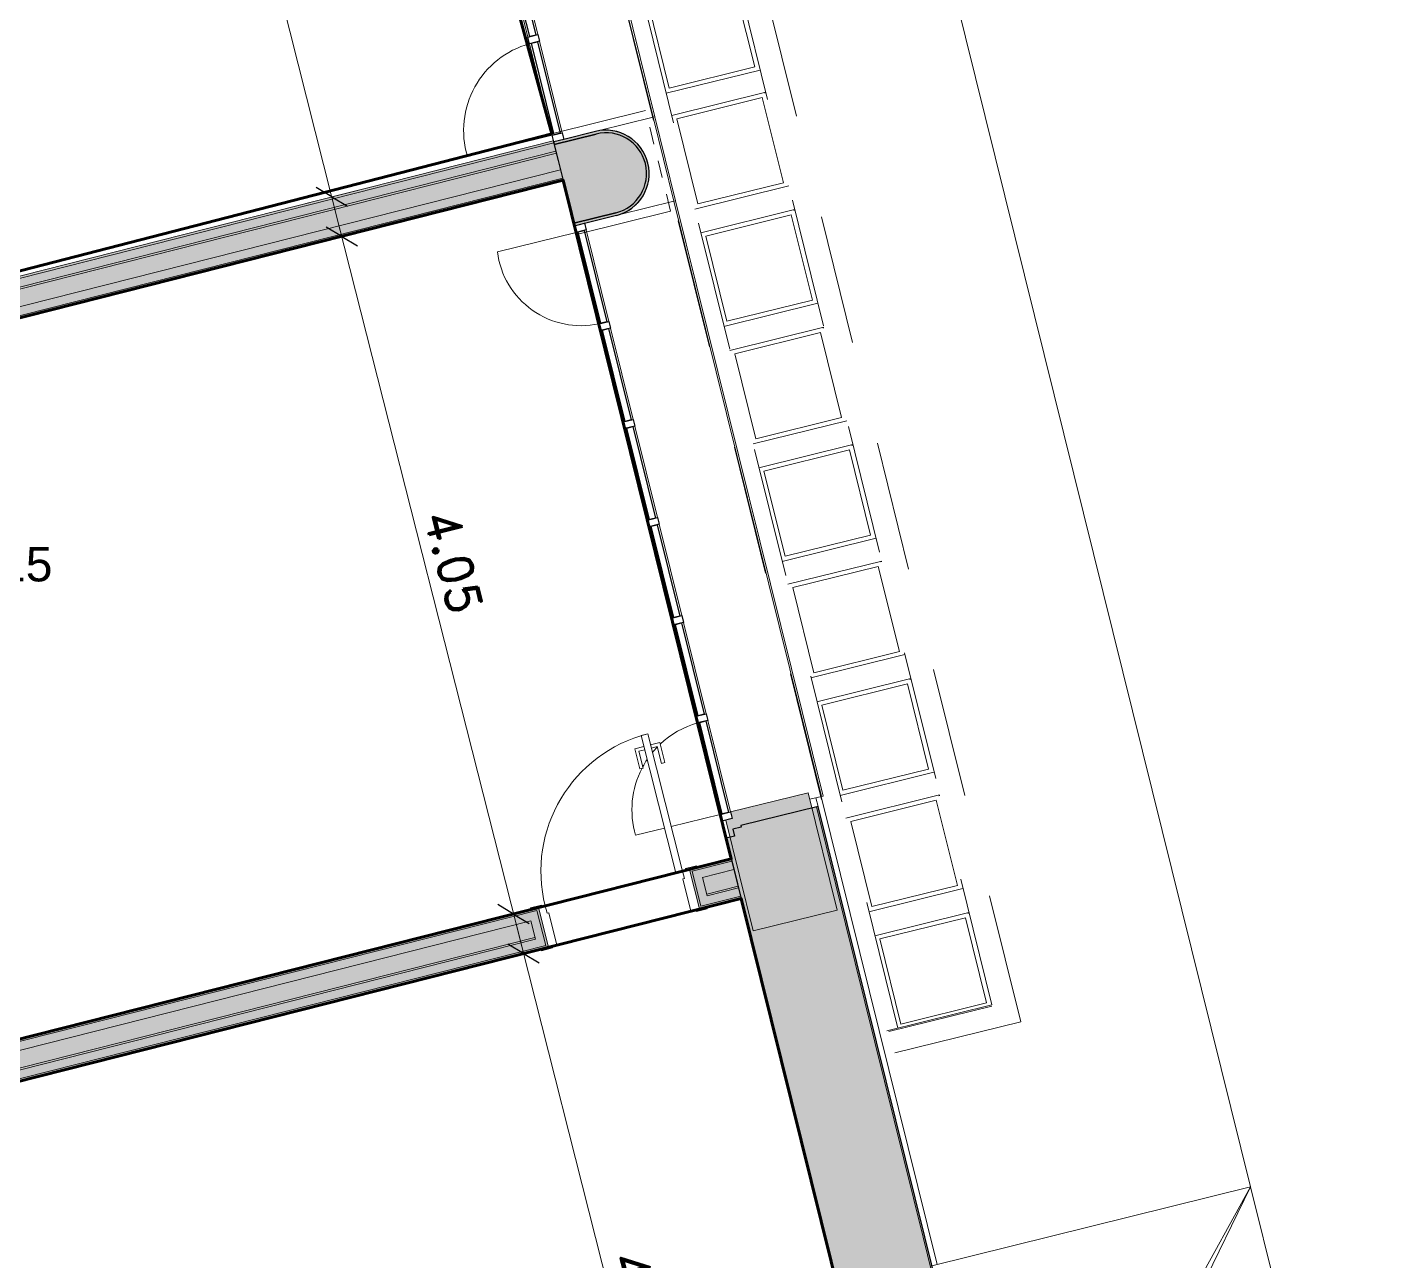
# Model space of a CAD drawing. Header units: metres. Extents: x -227.9 to -140, y 37.9 to 92.1.
# Drawn here: x -147.85 to -140, y 50.03 to 57.18 of the extents above; entities that cross this region are included whole.
import ezdxf

# ---------------------------------------------------------------- set-up
doc = ezdxf.new("R2010")
doc.units = ezdxf.units.M
doc.linetypes.add('JIS_02_0.7', pattern=[1.35, 0.75, -0.6])
doc.linetypes.add('Projeté', pattern=[0.003969, 0.002381, -0.001587])
for name, color, linetype, lineweight in [('A-ANNO-DIMS', 7, 'Continuous', 9), ('A-ANNO-DIMS-100', 7, 'Continuous', 9), ('A-AREA-IDEN', 7, 'Continuous', 9), ('A-DOOR', 7, 'Continuous', 5), ('A-FLOR', 7, 'Continuous', 5), ('A-GLAZ', 7, 'Continuous', 5), ('A-ROOF', 7, 'Continuous', 5), ('A-WALL', 7, 'Continuous', 5), ('A-WALL-PATT', 7, 'Continuous', 13), ('I-WALL', 7, 'Continuous', 5), ('Q-SPCQ', 7, 'Continuous', 5), ('S-COLS', 7, 'Continuous', 5)]:
    doc.layers.add(name, color=color, linetype=linetype, lineweight=lineweight)
doc.layers.add('A-DETL', color=94, linetype='Continuous', lineweight=5, true_color=0x00a600)
doc.layers.add('Chambre', color=40, linetype='Continuous')
doc.styles.add('Arial_1', font='arial.ttf', dxfattribs={"height": 0.2})
doc.styles.add('RomanD_B', font='', dxfattribs={"height": 0.2})
doc.styles.get('RomanD_B').set_extended_font_data('RomanD', bold=True)
doc.dimstyles.new('LAG-Romans_0_2', dxfattribs={"dimscale": 0.3048, "dimtxt": 0.200715, "dimasz": 0.492126, "dimexe": 0.787402, "dimexo": 0.0625, "dimgap": 0, "dimtad": 1, "dimrnd": 0.01, "dimzin": 0, "dimdsep": 46, "dimtxsty": 'RomanD_B', "dimblk1": 'OBLIQUE', "dimblk2": 'OBLIQUE', "dimsah": 1, "dimcen": 0.09, "dimdle": 0.656168, "dimazin": 0, "dimtfac": 1, "dimtdec": 4, "dimtix": 1, "dimtmove": 0, "dimatfit": 3, "dimfxl": 0.787402, "dimfxlon": 1, "dimtvp": 1, "dimtolj": 1, "dimtzin": 0, "dimarcsym": 2})

# ---------------------------------------------------------------- blocks, each defined once
blk = doc.blocks.new('LAG-B2020-FENÊTRE-12FT-02-01 - LAG-B2020-FENÊTRE-12FT-02-01_03-V7-MUC-LAG-PRO-PLA-ARC-TZN-N02-AG02Ec-Cote')
at = {"layer": 'A-GLAZ', "lineweight": 9}
for p, q in [((-0.76, 0.6121), (-0.76, 0.7847)), ((2.7105, 0.28), (2.7105, 0.7496)), ((-0.76, 0.28), (-0.76, 0.5721)), ((-0.2149, 0.28), (-0.76, 0.28)), ((0.3702, 0.28), (-0.1749, 0.28)), ((0.9553, 0.28), (0.4102, 0.28)), ((1.5403, 0.28), (0.9953, 0.28)), ((2.1254, 0.28), (1.5803, 0.28)), ((2.7105, 0.28), (2.1654, 0.28)), ((-0.76, 0.22), (-0.2149, 0.22)), ((-0.1749, 0.22), (0.3702, 0.22)), ((0.4102, 0.22), (0.9553, 0.22)), ((0.9953, 0.22), (1.5403, 0.22)), ((1.5803, 0.22), (2.1254, 0.22)), ((2.1654, 0.22), (2.7105, 0.22)), ((2.7505, 0.03), (2.7505, 0.0096)), ((-0.8, -0.3131), (-0.8, -0.244)), ((-0.8, -0.3229), (-0.8, -0.3131)), ((-0.8, -0.3131), (2.7505, -0.3131)), ((2.7505, -0.3131), (2.7505, -0.3229)), ((-0.8, -0.3229), (2.7505, -0.3229))]:
    blk.add_line(p, q, dxfattribs=at)
at = {"layer": 'A-GLAZ', "lineweight": 25}
for p, q in [((-0.8, 0.22), (-0.8, 0.28)), ((-0.8, 0.28), (-0.76, 0.28)), ((-0.76, 0.28), (-0.76, 0.22)), ((-0.76, 0.232), (-0.76, 0.268)), ((-0.76, 0.268), (-0.2149, 0.268)), ((-0.2149, 0.22), (-0.2149, 0.28)), ((-0.2149, 0.28), (-0.1749, 0.28)), ((-0.2149, 0.268), (-0.2149, 0.232)), ((-0.1749, 0.28), (-0.1749, 0.22)), ((-0.1749, 0.232), (-0.1749, 0.268)), ((-0.1749, 0.268), (0.3702, 0.268)), ((0.3702, 0.22), (0.3702, 0.28)), ((0.3702, 0.28), (0.4102, 0.28)), ((0.3702, 0.268), (0.3702, 0.232)), ((0.4102, 0.28), (0.4102, 0.22)), ((0.4102, 0.232), (0.4102, 0.268)), ((0.4102, 0.268), (0.9553, 0.268)), ((0.9553, 0.22), (0.9553, 0.28)), ((0.9553, 0.28), (0.9953, 0.28)), ((0.9553, 0.268), (0.9553, 0.232)), ((0.9953, 0.28), (0.9953, 0.22)), ((0.9953, 0.232), (0.9953, 0.268)), ((0.9953, 0.268), (1.5403, 0.268)), ((1.5403, 0.22), (1.5403, 0.28)), ((1.5403, 0.28), (1.5803, 0.28)), ((1.5403, 0.268), (1.5403, 0.232)), ((1.5803, 0.28), (1.5803, 0.22)), ((1.5803, 0.232), (1.5803, 0.268)), ((1.5803, 0.268), (2.1254, 0.268)), ((2.1254, 0.22), (2.1254, 0.28)), ((2.1254, 0.28), (2.1654, 0.28)), ((2.1254, 0.268), (2.1254, 0.232)), ((2.1654, 0.28), (2.1654, 0.22)), ((2.1654, 0.232), (2.1654, 0.268)), ((2.1654, 0.268), (2.7105, 0.268)), ((2.7105, 0.22), (2.7105, 0.28)), ((2.7105, 0.28), (2.7505, 0.28)), ((2.7105, 0.268), (2.7105, 0.232)), ((2.7505, 0.28), (2.7505, 0.22)), ((-0.76, 0.22), (-0.8, 0.22)), ((-0.2149, 0.232), (-0.76, 0.232)), ((-0.1749, 0.22), (-0.2149, 0.22)), ((0.3702, 0.232), (-0.1749, 0.232)), ((0.4102, 0.22), (0.3702, 0.22)), ((0.9553, 0.232), (0.4102, 0.232)), ((0.9953, 0.22), (0.9553, 0.22)), ((1.5403, 0.232), (0.9953, 0.232)), ((1.5803, 0.22), (1.5403, 0.22)), ((2.1254, 0.232), (1.5803, 0.232)), ((2.1654, 0.22), (2.1254, 0.22)), ((2.7105, 0.232), (2.1654, 0.232)), ((2.7505, 0.22), (2.7105, 0.22))]:
    blk.add_line(p, q, dxfattribs=at)
at = {"layer": 'A-GLAZ', "lineweight": 9}
for centre, radius, start, end in [((-0.7358, 0.2642), 0.5211, 48.60631, 92.66565), ((2.6539, 0.2642), 0.4887, 83.34594, 178.14205), ((-0.7358, 0.2642), 0.5211, 42.21434, 47.85389), ((-0.7358, 0.2642), 0.5211, 32.0502, 36.70571), ((-0.7358, 0.2642), 0.5211, 1.74247, 29.44519)]:
    blk.add_arc(centre, radius, start, end, dxfattribs=at)
blk = doc.blocks.new('LAG-B2010_90-VIDE-COLONNE - LAG-B2010_90-VIDE-COLONNE-FAC-0_5_1_7-10796201-MUC-LAG-PRO-PLA-ARC-TZN-N02-AG02Ec-Cote')
at = {"layer": 'A-GLAZ', "linetype": 'Projeté', "lineweight": 9}
for p, q in [((0.2918, 0.28), (-0.3082, 0.28)), ((-0.3082, -0.28), (0.2918, -0.28))]:
    blk.add_line(p, q, dxfattribs=at)
at = {"layer": 'A-GLAZ', "lineweight": 9}
for p, q in [((-0.3082, 0.28), (-0.3082, -0.28)), ((0.2918, -0.28), (0.2918, 0.28))]:
    blk.add_line(p, q, dxfattribs=at)
blk = doc.blocks.new('LAG-B2020-FENÊTRE-12FT-02-01 - LAG-B2020-FENÊTRE-12FT-02-01_03-V8-MUC-LAG-PRO-PLA-ARC-TZN-N02-AG02Ec-Cote')
at = {"layer": 'A-GLAZ', "lineweight": 9}
for p, q in [((-0.76, 0.28), (-0.76, 0.7847)), ((2.7105, 0.28), (2.7105, 0.7496)), ((-0.2149, 0.28), (-0.76, 0.28)), ((0.3702, 0.28), (-0.1749, 0.28)), ((0.9553, 0.28), (0.4102, 0.28)), ((1.5403, 0.28), (0.9953, 0.28)), ((2.1254, 0.28), (1.5803, 0.28)), ((2.7105, 0.28), (2.1654, 0.28)), ((-0.76, 0.22), (-0.2149, 0.22)), ((-0.1749, 0.22), (0.3702, 0.22)), ((0.4102, 0.22), (0.9553, 0.22)), ((0.9953, 0.22), (1.5403, 0.22)), ((1.5803, 0.22), (2.1254, 0.22)), ((2.1654, 0.22), (2.7105, 0.22)), ((2.7505, 0.22), (2.7505, -0.3131)), ((-0.8, 0.0096), (-0.8, 0.03)), ((-0.8, -0.3229), (-0.8, -0.3131)), ((-0.8, -0.3131), (2.7505, -0.3131)), ((2.7505, -0.3131), (2.7505, -0.3229)), ((-0.8, -0.3229), (2.7505, -0.3229))]:
    blk.add_line(p, q, dxfattribs=at)
at = {"layer": 'A-GLAZ', "lineweight": 25}
for p, q in [((-0.8, 0.22), (-0.8, 0.28)), ((-0.8, 0.28), (-0.76, 0.28)), ((-0.76, 0.28), (-0.76, 0.22)), ((-0.76, 0.232), (-0.76, 0.268)), ((-0.76, 0.268), (-0.2149, 0.268)), ((-0.2149, 0.22), (-0.2149, 0.28)), ((-0.2149, 0.28), (-0.1749, 0.28)), ((-0.2149, 0.268), (-0.2149, 0.232)), ((-0.1749, 0.28), (-0.1749, 0.22)), ((-0.1749, 0.232), (-0.1749, 0.268)), ((-0.1749, 0.268), (0.3702, 0.268)), ((0.3702, 0.22), (0.3702, 0.28)), ((0.3702, 0.28), (0.4102, 0.28)), ((0.3702, 0.268), (0.3702, 0.232)), ((0.4102, 0.28), (0.4102, 0.22)), ((0.4102, 0.232), (0.4102, 0.268)), ((0.4102, 0.268), (0.9553, 0.268)), ((0.9553, 0.22), (0.9553, 0.28)), ((0.9553, 0.28), (0.9953, 0.28)), ((0.9553, 0.268), (0.9553, 0.232)), ((0.9953, 0.28), (0.9953, 0.22)), ((0.9953, 0.232), (0.9953, 0.268)), ((0.9953, 0.268), (1.5403, 0.268)), ((1.5403, 0.22), (1.5403, 0.28)), ((1.5403, 0.28), (1.5803, 0.28)), ((1.5403, 0.268), (1.5403, 0.232)), ((1.5803, 0.28), (1.5803, 0.22)), ((1.5803, 0.232), (1.5803, 0.268)), ((1.5803, 0.268), (2.1254, 0.268)), ((2.1254, 0.22), (2.1254, 0.28)), ((2.1254, 0.28), (2.1654, 0.28)), ((2.1254, 0.268), (2.1254, 0.232)), ((2.1654, 0.28), (2.1654, 0.22)), ((2.1654, 0.232), (2.1654, 0.268)), ((2.1654, 0.268), (2.7105, 0.268)), ((2.7105, 0.22), (2.7105, 0.28)), ((2.7105, 0.28), (2.7505, 0.28)), ((2.7105, 0.268), (2.7105, 0.232)), ((2.7505, 0.28), (2.7505, 0.22)), ((-0.76, 0.22), (-0.8, 0.22)), ((-0.2149, 0.232), (-0.76, 0.232)), ((-0.1749, 0.22), (-0.2149, 0.22)), ((0.3702, 0.232), (-0.1749, 0.232)), ((0.4102, 0.22), (0.3702, 0.22)), ((0.9553, 0.232), (0.4102, 0.232)), ((0.9953, 0.22), (0.9553, 0.22)), ((1.5403, 0.232), (0.9953, 0.232)), ((1.5803, 0.22), (1.5403, 0.22)), ((2.1254, 0.232), (1.5803, 0.232)), ((2.1654, 0.22), (2.1254, 0.22)), ((2.7105, 0.232), (2.1654, 0.232)), ((2.7505, 0.22), (2.7105, 0.22))]:
    blk.add_line(p, q, dxfattribs=at)
at = {"layer": 'A-GLAZ', "lineweight": 9}
for centre, radius, start, end in [((-0.7358, 0.2642), 0.5211, 1.74247, 92.66565), ((2.6539, 0.2642), 0.4887, 83.34594, 178.14205)]:
    blk.add_arc(centre, radius, start, end, dxfattribs=at)
blk = doc.blocks.new('LAG-rebord de fenêtre - LAG-rebord de fenêtre-V17-MUC-LAG-PRO-PLA-ARC-TZN-N02-AG02Ec-Cote')
at = {"layer": 'Q-SPCQ', "color": 9, "lineweight": 9, "true_color": 0xc0c0c0}
for p, q in [((0.5, 0.3549), (0, 0.3549)), ((0, 0.3451), (0, 0.3549)), ((0.5, 0.3451), (0, 0.3451)), ((0, 0.0224), (0, 0.345)), ((0.5, 0.3549), (0.5, 0.3451)), ((0.5, 0.345), (0.5, 0.0224)), ((0.1011, 0.2021), (0.1059, 0.2055)), ((0.3941, 0.2055), (0.3989, 0.2021)), ((0, 0.0224), (0.004, 0.0498)), ((0.496, 0.0498), (0.5, 0.0224))]:
    blk.add_line(p, q, dxfattribs=at)
at = {"layer": 'Q-SPCQ', "color": 9, "lineweight": 9, "true_color": 0xc0c0c0, "flags": 128}
for points in [[(0.0593, 0.1632), (0.062, 0.1663), (0.0725, 0.1775)], [(0.4275, 0.1775), (0.438, 0.1663), (0.4407, 0.1632)], [(0.0069, 0.0625), (0.0103, 0.0744), (0.0189, 0.0979)], [(0.0275, 0.1162), (0.0313, 0.1231), (0.0424, 0.141)], [(0.4576, 0.141), (0.4687, 0.1231), (0.4725, 0.1162)], [(0.4811, 0.0979), (0.4897, 0.0744), (0.4931, 0.0625)]]:
    blk.add_lwpolyline(points, dxfattribs=at)
blk = doc.blocks.new('MUC-LAG-DCE-M3D-ARC-FAC-TNV-v21_rvt-1-MUC-LAG-PRO-PLA-ARC-TZN-N02-AG02Ec-Cote')
at = {"layer": 'A-WALL', "true_color": 0x808080}
h = blk.add_hatch(color=8, dxfattribs=at)
h.paths.add_polyline_path([(-142.0732, 47.7912), (-142.0654, 47.8014), (-142.3525, 48.9602), (-142.3622, 48.9578), (-142.0763, 47.8036)])
h.paths.add_polyline_path([(-142.6627, 50.1711), (-142.653, 50.1735), (-143.2701, 52.6649), (-143.2798, 52.6625), (-142.9591, 51.3676)])
h.paths.add_polyline_path([(-146.1094, 64.0865), (-146.0997, 64.0889), (-146.4396, 65.4613), (-146.4493, 65.4589), (-146.2482, 64.6471)])
h.paths.add_polyline_path([(-147.0711, 67.9692), (-147.0614, 67.9716), (-147.341, 69.1008), (-147.3513, 69.1008), (-147.1141, 68.143)])
h = blk.add_hatch(color=8, dxfattribs=at)
h.paths.add_polyline_path([(-142.5049, 47.2465), (-142.0763, 47.8036), (-142.3622, 48.9578), (-142.799, 48.8496), (-142.7966, 48.8399), (-142.8451, 48.8278), (-142.8355, 48.789), (-142.884, 48.777), (-142.6376, 47.7822)])
h.paths.add_polyline_path([(-143.1504, 50.0606), (-143.1019, 50.0726), (-143.0995, 50.0629), (-142.6627, 50.1711), (-143.2798, 52.6625), (-143.7166, 52.5543), (-143.7142, 52.5446), (-143.7627, 52.5325), (-143.7531, 52.4937), (-143.8016, 52.4817), (-143.2086, 50.0874), (-143.1601, 50.0994)])
h.paths.add_polyline_path([(-146.5971, 63.976), (-146.5486, 63.988), (-146.5462, 63.9783), (-146.1094, 64.0865), (-146.4493, 65.4589), (-146.8861, 65.3507), (-146.8837, 65.341), (-146.9322, 65.329), (-146.9226, 65.2902), (-146.9711, 65.2781), (-146.6553, 64.0028), (-146.6067, 64.0148)])
h.paths.add_polyline_path([(-147.6049, 67.837), (-147.0711, 67.9692), (-147.2151, 68.5508), (-147.7817, 68.5508), (-147.6085, 67.8514)])
for points in [[(-144.6797, 56.0267), (-144.4359, 56.0873), (-144.3845, 56.1063), (-144.3377, 56.137), (-144.2988, 56.1773), (-144.2699, 56.2252), (-144.2524, 56.2784), (-144.2472, 56.3341), (-144.2545, 56.3896), (-144.2739, 56.4421), (-144.3046, 56.489), (-144.3449, 56.5278), (-144.3928, 56.5567), (-144.446, 56.5742), (-144.5017, 56.5795), (-144.5572, 56.5722), (-144.7999, 56.5121), (-144.7963, 56.4975), (-144.5536, 56.5576), (-144.5015, 56.5645), (-144.4491, 56.5596), (-144.3991, 56.5431), (-144.354, 56.5159), (-144.3161, 56.4794), (-144.2873, 56.4354), (-144.269, 56.386), (-144.2622, 56.3338), (-144.2671, 56.2815), (-144.2836, 56.2315), (-144.3107, 56.1864), (-144.3473, 56.1485), (-144.3913, 56.1197), (-144.4406, 56.1014), (-144.6833, 56.0413)], [(-144.6833, 56.0413), (-144.4406, 56.1014), (-144.3913, 56.1197), (-144.3473, 56.1485), (-144.3107, 56.1864), (-144.2836, 56.2315), (-144.2671, 56.2815), (-144.2622, 56.3338), (-144.269, 56.386), (-144.2873, 56.4354), (-144.3161, 56.4794), (-144.354, 56.5159), (-144.3991, 56.5431), (-144.4491, 56.5596), (-144.5015, 56.5645), (-144.5536, 56.5576), (-144.7963, 56.4975), (-144.761, 56.3552)], [(-142.884, 48.777), (-142.8355, 48.789), (-142.8451, 48.8278), (-142.7966, 48.8399), (-142.799, 48.8496), (-142.3622, 48.9578), (-142.6627, 50.1711), (-143.0995, 50.0629), (-143.1019, 50.0726), (-143.1504, 50.0606), (-143.1601, 50.0994), (-143.2086, 50.0874), (-142.903, 48.8538)], [(-142.3622, 48.9578), (-142.3525, 48.9602), (-142.653, 50.1735), (-142.6627, 50.1711), (-142.6018, 49.9254)]]:
    blk.add_hatch(color=8, dxfattribs=at).paths.add_polyline_path(points)
at = {"layer": 'A-FLOR', "lineweight": 9}
blk.add_line((-140.7671, 50.4624), (-145.3253, 68.8655), dxfattribs=at)
at = {"layer": 'A-ROOF', "lineweight": 9}
for p, q in [((-142.6114, 50.0056), (-140.7671, 50.4624)), ((-140.7671, 50.4624), (-140.0015, 47.3713))]:
    blk.add_line(p, q, dxfattribs=at)
at = {"layer": 'A-ROOF', "color": 9, "linetype": 'JIS_02_0.7', "lineweight": 9, "true_color": 0xc0c0c0}
blk.add_line((-140.7671, 50.4624), (-142.0654, 47.8014), dxfattribs=at)
at = {"layer": 'A-WALL', "lineweight": 25}
for p, q in [((-144.5572, 56.5722), (-144.7417, 56.5265)), ((-144.7999, 56.5121), (-144.7963, 56.4975)), ((-144.5536, 56.5576), (-144.7963, 56.4975)), ((-144.7963, 56.4975), (-144.5536, 56.5576)), ((-144.7963, 56.4975), (-144.6833, 56.0413)), ((-144.6833, 56.0413), (-144.4406, 56.1014)), ((-144.4406, 56.1014), (-144.6833, 56.0413)), ((-144.6833, 56.0413), (-144.6797, 56.0267)), ((-144.6214, 56.0412), (-144.437, 56.0869)), ((-143.2701, 52.6649), (-143.7166, 52.5543)), ((-142.653, 50.1735), (-143.2701, 52.6649)), ((-143.7531, 52.4937), (-143.8016, 52.4817)), ((-143.7142, 52.5446), (-143.7627, 52.5325)), ((-143.7627, 52.5325), (-143.7531, 52.4937)), ((-143.7166, 52.5543), (-143.7142, 52.5446)), ((-143.8016, 52.4817), (-143.2086, 50.0874)), ((-142.3525, 48.9602), (-142.653, 50.1735)), ((-143.2086, 50.0874), (-142.884, 48.777))]:
    blk.add_line(p, q, dxfattribs=at)
at = {"layer": 'A-WALL', "lineweight": 13}
for p, q in [((-142.5803, 50.0132), (-143.2514, 52.7227)), ((-143.2825, 52.715), (-143.2701, 52.6649))]:
    blk.add_line(p, q, dxfattribs=at)
at = {"layer": 'A-WALL', "lineweight": 9}
for p, q in [((-143.2825, 52.715), (-143.2701, 52.6649)), ((-143.2798, 52.6625), (-142.6627, 50.1711)), ((-143.8016, 52.4817), (-143.8261, 52.5804)), ((-142.6627, 50.1711), (-142.3622, 48.9578))]:
    blk.add_line(p, q, dxfattribs=at)
at = {"layer": 'A-WALL', "lineweight": 25}
for radius in [0.25, 0.235, 0.235]:
    blk.add_arc((-144.4971, 56.3295), radius, 283.91152, 103.91152, dxfattribs=at)
at = {"layer": 'A-GLAZ', "lineweight": 9}
for name, p, rotation in [('LAG-B2020-FENÊTRE-12FT-02-01 - LAG-B2020-FENÊTRE-12FT-02-01_03-V8-MUC-LAG-PRO-PLA-ARC-TZN-N02-AG02Ec-Cote', (-144.7205, 57.3559), 103.9114793816114), ('LAG-B2010_90-VIDE-COLONNE - LAG-B2010_90-VIDE-COLONNE-FAC-0_5_1_7-10796201-MUC-LAG-PRO-PLA-ARC-TZN-N02-AG02Ec-Cote', (-144.4657, 56.3273), 283.9114793816112), ('LAG-B2020-FENÊTRE-12FT-02-01 - LAG-B2020-FENÊTRE-12FT-02-01_03-V7-MUC-LAG-PRO-PLA-ARC-TZN-N02-AG02Ec-Cote', (-143.7466, 53.4242), 103.9114793816114)]:
    blk.add_blockref(name, p, dxfattribs=dict(at, rotation=rotation))
at = {"layer": 'Q-SPCQ', "lineweight": 9, "rotation": 283.9114793816106}
blk.add_blockref('LAG-rebord de fenêtre - LAG-rebord de fenêtre-V17-MUC-LAG-PRO-PLA-ARC-TZN-N02-AG02Ec-Cote', (-144.5592, 56.5717), dxfattribs=at)
blk = doc.blocks.new('LAG-C1030-PORTE-BAT 1 VANT-13PR_01 - LAG-C1030-PORTE-BAT 1 VANT-13PR_01_01F-FOH 80X210-15711727-MUC-LAG-PRO-PLA-ARC-TZN-N02-AG02Ec-Cote')
at = {"layer": 'A-DOOR'}
for p, q in [((0.2103, 0.873), (0.2103, 0.753)), ((0.2653, 0.873), (0.2103, 0.873)), ((0.3053, 0.938), (0.2653, 0.938)), ((0.2653, 0.938), (0.2653, 0.118)), ((0.2653, 0.853), (0.2653, 0.873)), ((0.3053, 0.118), (0.3053, 0.938)), ((0.3603, 0.873), (0.3053, 0.873)), ((0.3053, 0.873), (0.3053, 0.853)), ((0.3603, 0.753), (0.3603, 0.873)), ((0.2303, 0.753), (0.2303, 0.853)), ((0.2303, 0.853), (0.2653, 0.853)), ((0.3053, 0.853), (0.3403, 0.853)), ((0.3403, 0.853), (0.3403, 0.753)), ((0.2103, 0.753), (0.2303, 0.753)), ((0.3403, 0.753), (0.3603, 0.753)), ((0.2653, 0.118), (0.3053, 0.118))]:
    blk.add_line(p, q, dxfattribs=at)
at = {"layer": 'A-DOOR', "color": 9, "true_color": 0xc0c0c0}
for p, q in [((-0.5347, 0.128), (-0.5997, 0.128)), ((-0.5997, 0.128), (-0.5997, 0.118)), ((-0.5997, 0.118), (-0.5347, 0.118)), ((-0.5547, 0.118), (-0.5547, -0.118)), ((-0.5147, 0.118), (-0.5547, 0.118)), ((-0.5347, 0.118), (-0.5347, 0.128)), ((-0.5147, 0.0741), (-0.5147, 0.118)), ((0.3453, 0.118), (0.3053, 0.118)), ((0.3053, 0.118), (0.3053, 0.0741)), ((0.3253, 0.128), (0.3253, 0.118)), ((0.3903, 0.128), (0.3253, 0.128)), ((0.3253, 0.118), (0.3903, 0.118)), ((0.3453, -0.118), (0.3453, 0.118)), ((0.3903, 0.118), (0.3903, 0.128)), ((-0.5047, 0.0741), (-0.5147, 0.0741)), ((-0.5047, -0.118), (-0.5047, 0.0741)), ((0.3053, 0.0741), (0.2953, 0.0741)), ((0.2953, 0.0741), (0.2953, -0.118)), ((-0.5347, -0.118), (-0.5997, -0.118)), ((-0.5997, -0.118), (-0.5997, -0.128)), ((-0.5997, -0.128), (-0.5347, -0.128)), ((-0.5547, -0.118), (-0.5047, -0.118)), ((-0.5347, -0.128), (-0.5347, -0.118)), ((0.2953, -0.118), (0.3453, -0.118)), ((0.3253, -0.118), (0.3253, -0.128)), ((0.3903, -0.118), (0.3253, -0.118)), ((0.3253, -0.128), (0.3903, -0.128)), ((0.3903, -0.128), (0.3903, -0.118))]:
    blk.add_line(p, q, dxfattribs=at)
at = {"layer": 'A-DOOR'}
blk.add_arc((0.3053, 0.118), 0.82, 90, 180, dxfattribs=at)
blk = doc.blocks.new('DIMBLOCK14-MUC-LAG-PRO-PLA-ARC-TZN-N02-AG02Ec-Cote')
at = {"layer": 'A-ANNO-DIMS-100', "transparency": 16777216}
for p, q in [((-146.0752, 56.1588), (-144.9832, 51.8483)), ((-145.7934, 56.0238), (-146.2587, 55.906)), ((-146.0261, 55.9649), (-145.7934, 56.0238)), ((-144.7997, 52.1011), (-145.265, 51.9833)), ((-145.0323, 52.0422), (-144.7997, 52.1011))]:
    blk.add_line(p, q, dxfattribs=at)
at = {"layer": 'A-ANNO-DIMS-100', "lineweight": 25, "transparency": 16777216}
for p, q in [((-146.0261, 55.9649), (-146.1172, 56.0192)), ((-146.0261, 55.9649), (-145.9349, 55.9106)), ((-145.0323, 52.0422), (-145.1234, 52.0965)), ((-145.0323, 52.0422), (-144.9412, 51.9879))]:
    blk.add_line(p, q, dxfattribs=at)
at = {"layer": 'A-ANNO-DIMS-100', "color": 0, "transparency": 16777216, "insert": (-145.3561, 54.4018), "char_height": 0.2, "width": 0.824475, "attachment_point": 1, "rotation": 284.21571, "line_spacing_factor": 1.146391, "style": 'RomanD_B'}
blk.add_mtext('4.05', dxfattribs=at)
blk = doc.blocks.new('_Oblique')
at = {"color": 0, "linetype": 'ByBlock', "lineweight": -2}
blk.add_line((-0.5, -0.5), (0.5, 0.5), dxfattribs=at)
blk = doc.blocks.new('DIMBLOCK15-MUC-LAG-PRO-PLA-ARC-TZN-N02-AG02Ec-Cote')
at = {"layer": 'A-ANNO-DIMS-100', "transparency": 16777216}
for p, q in [((-147.0679, 60.0776), (-146.0349, 55.9998)), ((-147.2515, 59.8248), (-146.7862, 59.9427)), ((-147.0188, 59.8837), (-147.2515, 59.8248)), ((-145.8514, 56.2526), (-146.3167, 56.1347)), ((-146.084, 56.1937), (-145.8514, 56.2526))]:
    blk.add_line(p, q, dxfattribs=at)
at = {"layer": 'A-ANNO-DIMS-100', "lineweight": 25, "transparency": 16777216}
for p, q in [((-147.0188, 59.8837), (-147.1099, 59.938)), ((-147.0188, 59.8837), (-146.9277, 59.8295)), ((-146.084, 56.1937), (-146.1751, 56.248)), ((-146.084, 56.1937), (-145.9929, 56.1394))]:
    blk.add_line(p, q, dxfattribs=at)
at = {"layer": 'A-ANNO-DIMS-100', "color": 0, "transparency": 16777216, "insert": (-146.3783, 58.437), "char_height": 0.2, "width": 0.824475, "attachment_point": 1, "rotation": 284.21571, "line_spacing_factor": 1.146391, "style": 'RomanD_B'}
blk.add_mtext('3.81', dxfattribs=at)
blk = doc.blocks.new('DIMBLOCK18-MUC-LAG-PRO-PLA-ARC-TZN-N02-AG02Ec-Cote')
at = {"layer": 'A-ANNO-DIMS-100', "transparency": 16777216}
for p, q in [((-143.8618, 47.4216), (-145.0235, 52.0073)), ((-145.207, 51.7545), (-144.7417, 51.8724)), ((-144.9744, 51.8134), (-145.207, 51.7545)), ((-143.6782, 47.6744), (-144.1435, 47.5565)), ((-143.9109, 47.6155), (-143.6782, 47.6744))]:
    blk.add_line(p, q, dxfattribs=at)
at = {"layer": 'A-ANNO-DIMS-100', "lineweight": 25, "transparency": 16777216}
for p, q in [((-144.9744, 51.8134), (-145.0655, 51.8677)), ((-144.9744, 51.8134), (-144.8832, 51.7591)), ((-143.9109, 47.6155), (-144.002, 47.6697)), ((-143.9109, 47.6155), (-143.8198, 47.5612))]:
    blk.add_line(p, q, dxfattribs=at)
at = {"layer": 'A-ANNO-DIMS-100', "color": 0, "transparency": 16777216, "insert": (-144.2695, 50.1127), "char_height": 0.2, "width": 0.824475, "attachment_point": 1, "rotation": 284.21571, "line_spacing_factor": 1.146391, "style": 'RomanD_B'}
blk.add_mtext('4.33', dxfattribs=at)

msp = doc.modelspace()

# ---------------------------------------------------------------- hatches: boundary and pattern name
at = {"layer": 'A-WALL-PATT', "lineweight": 5, "true_color": 0xaaaaaa}
for points in [[(-146.5536, 55.9994), (-144.7842, 56.4477), (-144.7866, 56.4574), (-146.5561, 56.0091)], [(-154.3091, 54.0347), (-146.5536, 55.9994), (-146.5561, 56.0091), (-154.3115, 54.0444)]]:
    msp.add_hatch(color=253, dxfattribs=at).paths.add_polyline_path(points)
h = msp.add_hatch(color=253, dxfattribs=at)
h.paths.add_polyline_path([(-151.9437, 50.1129), (-144.9059, 51.8958), (-144.9083, 51.9055), (-151.9461, 50.1226)])
h.paths.add_polyline_path([(-143.9113, 52.1477), (-143.73, 52.1937), (-143.7324, 52.2034), (-143.9137, 52.1574)])
at = {"layer": 'I-WALL', "true_color": 0xaaaaaa}
for points in [[(-146.5684, 56.0576), (-144.7989, 56.5058), (-144.8021, 56.5184), (-146.5716, 56.0702)], [(-146.5561, 56.0091), (-144.7866, 56.4574), (-144.7989, 56.5058), (-146.5684, 56.0576)], [(-146.5291, 55.9025), (-144.7596, 56.3507), (-144.7842, 56.4477), (-146.5536, 55.9994)], [(-146.5168, 55.854), (-144.7474, 56.3023), (-144.7596, 56.3507), (-146.5291, 55.9025)], [(-146.5136, 55.8414), (-144.7442, 56.2897), (-144.7474, 56.3023), (-146.5168, 55.854)], [(-154.2631, 54.0567), (-146.5561, 56.0091), (-146.5684, 56.0576), (-154.2753, 54.1052)], [(-154.2627, 54.1084), (-146.5684, 56.0576), (-146.5716, 56.0702), (-154.2659, 54.121)], [(-154.2845, 53.9378), (-146.5291, 55.9025), (-146.5536, 55.9994), (-154.3091, 54.0347)], [(-154.2238, 53.9016), (-146.5168, 55.854), (-146.5291, 55.9025), (-154.2361, 53.9501)], [(-154.208, 53.8922), (-146.5136, 55.8414), (-146.5168, 55.854), (-154.2112, 53.9048)]]:
    msp.add_hatch(color=253, dxfattribs=at).paths.add_polyline_path(points)
h = msp.add_hatch(color=253, dxfattribs=at)
h.paths.add_polyline_path([(-151.864, 50.2465), (-150.8058, 50.5146), (-150.818, 50.5631), (-151.8762, 50.295)])
h.paths.add_polyline_path([(-150.7088, 50.5392), (-149.9132, 50.7407), (-149.9254, 50.7892), (-150.7211, 50.5876)])
h.paths.add_polyline_path([(-149.8162, 50.7653), (-148.8033, 51.0219), (-148.8156, 51.0704), (-149.8285, 50.8138)])
h.paths.add_polyline_path([(-148.7064, 51.0465), (-144.9329, 52.0024), (-144.9194, 51.9491), (-144.8709, 51.9614), (-144.8967, 52.0632), (-148.7186, 51.0949)])
h.paths.add_polyline_path([(-143.9733, 52.1888), (-143.9248, 52.201), (-143.9383, 52.2544), (-143.757, 52.3003), (-143.7693, 52.3488), (-143.999, 52.2906), (-143.9882, 52.2476)])
h = msp.add_hatch(color=253, dxfattribs=at)
h.paths.add_polyline_path([(-151.8278, 50.3073), (-150.818, 50.5631), (-150.8212, 50.5757), (-151.8309, 50.3199)])
h.paths.add_polyline_path([(-150.7211, 50.5876), (-149.9254, 50.7892), (-149.9286, 50.8018), (-150.7243, 50.6003)])
h.paths.add_polyline_path([(-149.8285, 50.8138), (-148.8156, 51.0704), (-148.8188, 51.083), (-149.8317, 50.8264)])
h.paths.add_polyline_path([(-148.7186, 51.0949), (-144.8967, 52.0632), (-144.8709, 51.9614), (-144.8583, 51.9646), (-144.8873, 52.0789), (-148.7218, 51.1075)])
h.paths.add_polyline_path([(-143.9859, 52.1856), (-143.9733, 52.1888), (-143.999, 52.2906), (-143.7693, 52.3488), (-143.7725, 52.3614), (-144.0148, 52.3), (-144.0016, 52.2476)])
h = msp.add_hatch(color=253, dxfattribs=at)
h.paths.add_polyline_path([(-151.9364, 50.125), (-144.9083, 51.9055), (-144.9329, 52.0024), (-151.9609, 50.222), (-151.9537, 50.1933)])
h.paths.add_polyline_path([(-143.9137, 52.1574), (-143.7324, 52.2034), (-143.757, 52.3003), (-143.9383, 52.2544), (-143.9248, 52.201)])
h = msp.add_hatch(color=253, dxfattribs=at)
h.paths.add_polyline_path([(-151.9893, 50.0363), (-144.8293, 51.8502), (-144.8583, 51.9646), (-144.8709, 51.9614), (-144.8451, 51.8596), (-151.9925, 50.0489)])
h.paths.add_polyline_path([(-143.9569, 52.0712), (-143.7145, 52.1326), (-143.7177, 52.1452), (-143.9475, 52.087), (-143.9733, 52.1888), (-143.9859, 52.1856), (-143.9597, 52.0822)])
h = msp.add_hatch(color=253, dxfattribs=at)
h.paths.add_polyline_path([(-151.9799, 50.0521), (-144.8451, 51.8596), (-144.8709, 51.9614), (-144.9194, 51.9491), (-144.9059, 51.8958), (-151.9921, 50.1006)])
h.paths.add_polyline_path([(-143.9475, 52.087), (-143.7177, 52.1452), (-143.73, 52.1937), (-143.9113, 52.1477), (-143.9248, 52.201), (-143.9733, 52.1888), (-143.9569, 52.1241)])
at = {"layer": 'S-COLS', "true_color": 0x808080}
msp.add_hatch(color=8, dxfattribs=at).paths.add_polyline_path([(-143.6455, 51.945), (-143.1599, 52.0641), (-143.3266, 52.744), (-143.7774, 52.6334), (-143.7678, 52.5948), (-143.8028, 52.5862), (-143.6759, 52.0687)])

# ---------------------------------------------------------------- linework, layer by layer
at = {"layer": 'A-DETL', "color": 7, "linetype": 'JIS_02_0.7'}
for p, q in [((-142.0969, 51.4186), (-145.6503, 65.765)), ((-143.2492, 52.7054), (-146.0297, 63.9312)), ((-142.0969, 51.4186), (-142.8386, 51.2348))]:
    msp.add_line(p, q, dxfattribs=at)
at = {"layer": 'A-DETL', "color": 9, "linetype": 'JIS_02_0.7', "lineweight": 9, "true_color": 0xc0c0c0}
for p, q in [((-142.2644, 51.5161), (-145.7517, 65.5957)), ((-142.8078, 51.3815), (-146.2954, 65.4623)), ((-143.7587, 57.4389), (-143.6366, 56.946)), ((-144.1316, 56.8234), (-144.2537, 57.3163)), ((-144.1483, 56.7936), (-143.6049, 56.9282)), ((-143.6366, 56.946), (-144.1316, 56.8234)), ((-144.1164, 56.6649), (-143.573, 56.7995)), ((-144.0877, 56.6458), (-143.5926, 56.7684)), ((-143.5926, 56.7684), (-143.4705, 56.2756)), ((-143.5785, 56.7945), (-143.5722, 56.7961)), ((-143.9656, 56.1529), (-144.0877, 56.6458)), ((-143.9823, 56.1231), (-143.4388, 56.2577)), ((-143.4705, 56.2756), (-143.9656, 56.1529)), ((-143.949, 55.9852), (-143.4056, 56.1198)), ((-143.4111, 56.1148), (-143.4047, 56.1164)), ((-143.9202, 55.9661), (-143.4252, 56.0888)), ((-143.4252, 56.0888), (-143.3031, 55.5959)), ((-143.7981, 55.4733), (-143.9202, 55.9661)), ((-143.8148, 55.4434), (-143.2714, 55.578)), ((-143.3031, 55.5959), (-143.7981, 55.4733)), ((-143.7805, 55.305), (-143.2371, 55.4396)), ((-143.7518, 55.286), (-143.2567, 55.4086)), ((-143.2567, 55.4086), (-143.1346, 54.9157)), ((-143.2426, 55.4347), (-143.2363, 55.4363)), ((-143.6297, 54.7931), (-143.7518, 55.286)), ((-143.6463, 54.7633), (-143.1029, 54.8979)), ((-143.1346, 54.9157), (-143.6297, 54.7931)), ((-143.6121, 54.6249), (-143.0686, 54.7595)), ((-143.5833, 54.6058), (-143.0882, 54.7284)), ((-143.0882, 54.7284), (-142.9662, 54.2356)), ((-143.0742, 54.7545), (-143.0678, 54.7561)), ((-143.4612, 54.1129), (-143.5833, 54.6058)), ((-143.4779, 54.0831), (-142.9344, 54.2177)), ((-142.9662, 54.2356), (-143.4612, 54.1129)), ((-143.4451, 53.9509), (-142.9017, 54.0855)), ((-142.9072, 54.0806), (-142.9009, 54.0822)), ((-143.4164, 53.9319), (-142.9213, 54.0545)), ((-142.9213, 54.0545), (-142.7992, 53.5616)), ((-143.2943, 53.439), (-143.4164, 53.9319)), ((-143.311, 53.4092), (-142.7675, 53.5438)), ((-142.7992, 53.5616), (-143.2943, 53.439)), ((-143.2767, 53.2708), (-142.7332, 53.4054)), ((-143.2479, 53.2517), (-142.7529, 53.3744)), ((-142.7529, 53.3744), (-142.6308, 52.8815)), ((-142.7388, 53.4004), (-142.7324, 53.402)), ((-143.1258, 52.7589), (-143.2479, 53.2517)), ((-142.6308, 52.8815), (-143.1258, 52.7589)), ((-143.1425, 52.729), (-142.5991, 52.8636)), ((-143.1097, 52.5969), (-142.5663, 52.7315)), ((-142.5719, 52.7265), (-142.5655, 52.7281)), ((-143.081, 52.5778), (-142.5859, 52.7004)), ((-142.5859, 52.7004), (-142.4639, 52.2076)), ((-142.9589, 52.0849), (-143.081, 52.5778)), ((-142.9756, 52.0551), (-142.4321, 52.1897)), ((-142.4639, 52.2076), (-142.9589, 52.0849)), ((-142.9413, 51.9167), (-142.3978, 52.0513)), ((-142.9125, 51.8977), (-142.4175, 52.0203)), ((-142.4175, 52.0203), (-142.2954, 51.5274)), ((-142.4034, 52.0463), (-142.397, 52.0479)), ((-142.7904, 51.4048), (-142.9125, 51.8977)), ((-142.8711, 51.3659), (-142.2644, 51.5161)), ((-142.8606, 51.3617), (-142.2637, 51.5095)), ((-142.2954, 51.5274), (-142.7904, 51.4048)), ((-140.7671, 50.4624), (-142.0986, 48.0602))]:
    msp.add_line(p, q, dxfattribs=at)
at = {"layer": 'A-FLOR'}
for p, q in [((-143.7725, 52.3614), (-144.7454, 56.2893)), ((-144.8485, 52.0888), (-144.0924, 52.2803)), ((-144.0053, 52.0589), (-144.7808, 51.8625))]:
    msp.add_line(p, q, dxfattribs=at)
at = {"layer": 'A-WALL'}
for p, q in [((-144.7989, 56.5058), (-154.2753, 54.1052)), ((-144.7866, 56.4574), (-154.3115, 54.0444)), ((-144.7842, 56.4477), (-154.3091, 54.0347)), ((-144.7596, 56.3507), (-154.2845, 53.9378)), ((-144.7474, 56.3023), (-154.2238, 53.9016)), ((-143.7693, 52.3488), (-143.999, 52.2906)), ((-143.999, 52.2906), (-143.9475, 52.087)), ((-143.757, 52.3003), (-143.9383, 52.2544)), ((-143.9383, 52.2544), (-143.9113, 52.1477)), ((-143.9137, 52.1574), (-143.7324, 52.2034)), ((-143.9113, 52.1477), (-143.73, 52.1937)), ((-143.9475, 52.087), (-143.7177, 52.1452)), ((-144.8967, 52.0632), (-148.7186, 51.0949)), ((-144.8451, 51.8596), (-144.8967, 52.0632)), ((-144.9329, 52.0024), (-148.7064, 51.0465)), ((-144.9059, 51.8958), (-144.9329, 52.0024)), ((-151.9799, 50.0521), (-144.8451, 51.8596)), ((-151.9437, 50.1129), (-144.9059, 51.8958)), ((-151.9364, 50.125), (-144.9083, 51.9055))]:
    msp.add_line(p, q, dxfattribs=at)
at = {"layer": 'Chambre', "lineweight": 140}
for points in [[(-155.0932, 57.3867), (-154.2659, 54.121), (-144.8115, 56.5591), (-145.8275, 60.2664), (-154.1734, 58.3142), (-154.0289, 57.7212), (-155.0932, 57.3867)], [(-154.208, 53.8922), (-153.8277, 52.338), (-153.8046, 52.1599), (-152.3497, 52.3733), (-151.8183, 50.3231), (-143.7725, 52.3614), (-144.7442, 56.2897), (-154.208, 53.8922)], [(-153.5518, 49.6755), (-153.8176, 50.7249), (-152.2633, 51.121), (-151.9908, 50.036), (-143.7151, 52.1324), (-142.6739, 47.9288), (-148.4123, 40.4697), (-150.3721, 40.4697), (-156.7655, 40.4697), (-156.7525, 49.9505), (-153.9046, 49.9505), (-153.9046, 49.6755), (-153.5518, 49.6755)]]:
    msp.add_lwpolyline(points, dxfattribs=at)
at = {"layer": 'I-WALL', "lineweight": 13}
for p, q in [((-144.8021, 56.5184), (-154.2659, 54.121)), ((-144.7442, 56.2897), (-144.8021, 56.5184)), ((-154.208, 53.8922), (-144.7442, 56.2897)), ((-143.7725, 52.3614), (-143.9712, 52.311)), ((-143.7145, 52.1326), (-143.7725, 52.3614)), ((-143.9133, 52.0822), (-143.7145, 52.1326)), ((-144.9309, 52.0679), (-148.7218, 51.1075)), ((-151.9893, 50.0363), (-144.8729, 51.8391))]:
    msp.add_line(p, q, dxfattribs=at)
at = {"layer": 'S-COLS', "color": 8, "lineweight": 15, "true_color": 0x7f7f7f}
for p, q in [((-143.3266, 52.744), (-143.7774, 52.6334)), ((-143.1599, 52.0641), (-143.3266, 52.744)), ((-143.8028, 52.5862), (-143.6455, 51.945)), ((-143.6455, 51.945), (-143.1599, 52.0641))]:
    msp.add_line(p, q, dxfattribs=at)

# ---------------------------------------------------------------- block references
at = {"lineweight": 5}
msp.add_blockref('MUC-LAG-DCE-M3D-ARC-FAC-TNV-v21_rvt-1-MUC-LAG-PRO-PLA-ARC-TZN-N02-AG02Ec-Cote', (0, 0), dxfattribs=at)
at = {"layer": 'A-DOOR', "rotation": 14.21570712342433}
msp.add_blockref('LAG-C1030-PORTE-BAT 1 VANT-13PR_01 - LAG-C1030-PORTE-BAT 1 VANT-13PR_01_01F-FOH 80X210-15711727-MUC-LAG-PRO-PLA-ARC-TZN-N02-AG02Ec-Cote', (-144.3206, 52.1008), dxfattribs=at)

# ---------------------------------------------------------------- texts
at = {"layer": 'A-AREA-IDEN', "color": 164, "true_color": 0x0029a5, "insert": (-149.6405, 54.1677), "char_height": 0.2, "width": 2.397046, "attachment_point": 1, "style": 'Arial_1'}
msp.add_mtext('CHAMBRE 215', dxfattribs=at)

# ---------------------------------------------------------------- dimensions: what is measured, and where the dimension line sits
at = {"layer": 'A-ANNO-DIMS'}
for base, p1, p2, override, picture, middle in [((-146.084, 56.1937), (-147.2515, 59.8248), (-145.8514, 56.2526), {"dimpost": '<>', "dimfxl": 3.836774}, 'DIMBLOCK15-MUC-LAG-PRO-PLA-ARC-TZN-N02-AG02Ec-Cote', (-146.4545, 58.0633)), ((-145.0323, 52.0422), (-145.7934, 56.0238), (-144.7997, 52.1011), {"dimpost": '<>', "dimfxl": 4.046624}, 'DIMBLOCK14-MUC-LAG-PRO-PLA-ARC-TZN-N02-AG02Ec-Cote', (-145.4323, 54.0281)), ((-144.9744, 51.8134), (-143.6782, 47.6744), (-145.207, 51.7545), {"dimpost": '<>', "dimfxl": 4.357109}, 'DIMBLOCK18-MUC-LAG-PRO-PLA-ARC-TZN-N02-AG02Ec-Cote', (-144.3457, 49.739))]:
    dim = msp.add_linear_dim(base=base, p1=p1, p2=p2, angle=284.21571, dimstyle='LAG-Romans_0_2', override=override, dxfattribs=at)
    dim.commit()
    dim.dimension.update_dxf_attribs({"geometry": picture, "text_midpoint": middle})

doc.saveas('drawing.dxf')
